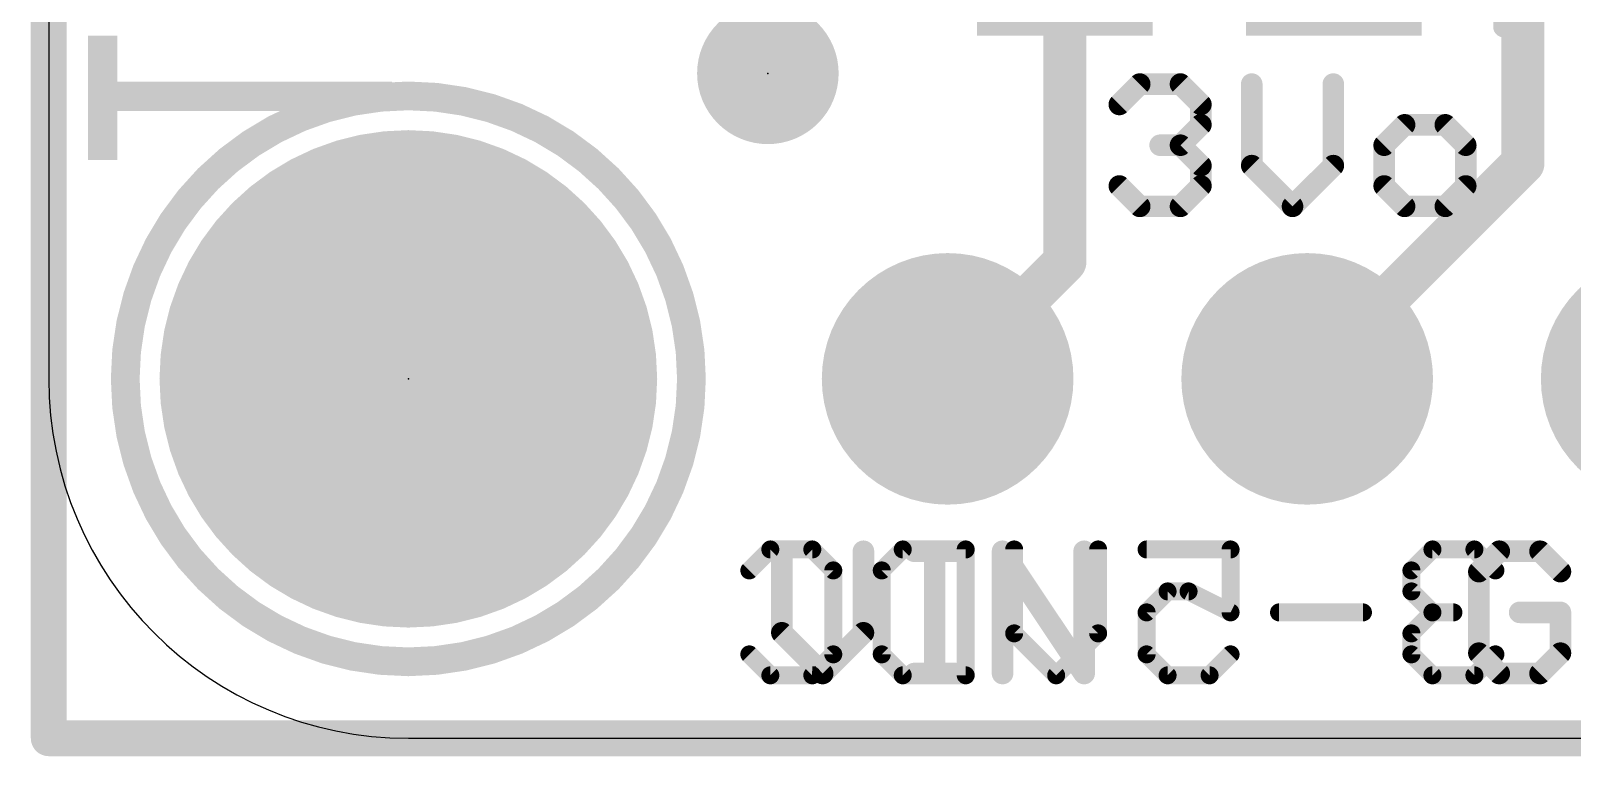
# Model space of a CAD drawing. Extents: x -0.1 to 25.5, y -0.1 to 17.9.
# Drawn here: x -0.13 to 10.76, y -0.13 to 5 of the extents above; entities that cross this region are included whole.
import ezdxf

# ---------------------------------------------------------------- set-up
doc = ezdxf.new("R2010")
doc.units = 0
for name, color, linetype in [('1', 12, 'CONTINUOUS'), ('16', 5, 'CONTINUOUS'), ('17', 110, 'CONTINUOUS'), ('20', 53, 'CONTINUOUS'), ('21', 40, 'CONTINUOUS'), ('22', 6, 'CONTINUOUS'), ('23', 40, 'CONTINUOUS')]:
    doc.layers.add(name, color=color, linetype=linetype)

# ---------------------------------------------------------------- blocks, each defined once
blk = doc.blocks.new('RECT')
blk.add_solid([(-0.5, -0.5), (0.5, -0.5), (-0.5, 0.5), (0.5, 0.5)])
blk = doc.blocks.new('PIE')
at = {"const_width": 0.5}
blk.add_lwpolyline([(0, -0.25, 1), (0, 0.25, 1), (0, -0.25)], format="xyb", dxfattribs=at)
blk = doc.blocks.new('ROUNDP')
at = {"const_width": 0.5}
blk.add_lwpolyline([(0, -0.25, 1), (0, 0.25, 1), (0, -0.25)], format="xyb", dxfattribs=at)

msp = doc.modelspace()

# ---------------------------------------------------------------- linework, layer by layer
at = {"layer": '1'}
for points, const_width in [([(0, 0), (0, 17.78)], 0.254), ([(10.414, 8.3455), (10.414, 4.064)], 0.3048), ([(7.178, 3.368), (7.178, 5.715)], 0.3048), ([(10.414, 4.064), (8.89, 2.54)], 0.3048), ([(6.35, 2.54), (7.178, 3.368)], 0.3048), ([(25.4, 0), (0, 0)], 0.254)]:
    msp.add_lwpolyline(points, dxfattribs=dict(at, const_width=const_width))
for points, const_width in [([(10.3378, 4.064, 1), (10.4902, 4.064)], 0.1524), ([(10.4679, 4.0101, 1), (10.3601, 4.1179)], 0.1524), ([(7.2319, 3.3141, 1), (7.1241, 3.4219)], 0.1524), ([(7.1018, 3.368, 1), (7.2542, 3.368)], 0.1524), ([(6.2961, 2.5939, 1), (6.4039, 2.4861)], 0.1524), ([(8.8361, 2.5939, 1), (8.9439, 2.4861)], 0.1524), ([(0, 0.0635, 1), (0, -0.0635)], 0.127), ([(-0.0635, 0, 1), (0.0635, 0)], 0.127)]:
    msp.add_lwpolyline(points, format="xyb", dxfattribs=dict(at, const_width=const_width))
at = {"layer": '16', "const_width": 0.254}
for points in [[(0, 0), (0, 17.78)], [(25.4, 0), (0, 0)]]:
    msp.add_lwpolyline(points, dxfattribs=at)
at = {"layer": '16', "const_width": 0.127}
for points in [[(0, 0.0635, 1), (0, -0.0635)], [(-0.0635, 0, 1), (0.0635, 0)]]:
    msp.add_lwpolyline(points, format="xyb", dxfattribs=at)
at = {"layer": '20'}
for p, q in [((0, 15.24), (0, 2.54)), ((2.54, 0), (22.86, 0))]:
    msp.add_line(p, q, dxfattribs=at)
msp.add_arc((2.54, 2.54), 2.54, 180, 270, dxfattribs=at)
at = {"layer": '21', "const_width": 0.1524}
for points in [[(10.2802, 5.0292), (10.2802, 5.8935)], [(7.5629, 4.4795), (7.707, 4.6235)], [(7.707, 4.6235), (7.9951, 4.6235)], [(7.9951, 4.6235), (8.1391, 4.4795)], [(8.4984, 4.6235), (8.4984, 4.0473)], [(9.0747, 4.0473), (9.0747, 4.6235)], [(8.1391, 4.4795), (8.1391, 4.3354)], [(8.1391, 4.3354), (7.9951, 4.1914)], [(9.578, 4.3354), (9.434, 4.1914)], [(9.8661, 4.3354), (9.578, 4.3354)], [(10.0102, 4.1914), (9.8661, 4.3354)], [(7.9951, 4.1914), (7.851, 4.1914)], [(7.9951, 4.1914), (8.1391, 4.0473)], [(9.434, 4.1914), (9.434, 3.9033)], [(10.0102, 3.9033), (10.0102, 4.1914)], [(8.1391, 4.0473), (8.1391, 3.9033)], [(8.4984, 4.0473), (8.7866, 3.7592)], [(8.7866, 3.7592), (9.0747, 4.0473)], [(7.707, 3.7592), (7.5629, 3.9033)], [(8.1391, 3.9033), (7.9951, 3.7592)], [(9.434, 3.9033), (9.578, 3.7592)], [(9.8661, 3.7592), (10.0102, 3.9033)], [(7.9951, 3.7592), (7.707, 3.7592)], [(9.578, 3.7592), (9.8661, 3.7592)], [(5.1788, 1.3215), (5.1788, 0.7453)], [(5.7551, 0.7453), (5.7551, 1.3215)], [(6.1144, 1.3215), (6.4025, 1.3215)], [(6.2584, 0.4572), (6.2584, 1.3215)], [(6.738, 0.4572), (6.738, 1.3215)], [(6.738, 1.3215), (7.3143, 0.4572)], [(7.3143, 0.4572), (7.3143, 1.3215)], [(10.247, 1.3215), (10.1029, 1.1775)], [(10.5351, 1.3215), (10.247, 1.3215)], [(10.6791, 1.1775), (10.5351, 1.3215)], [(10.1029, 1.1775), (10.1029, 0.6013)], [(10.6791, 0.8894), (10.391, 0.8894)], [(10.6791, 0.6013), (10.6791, 0.8894)], [(5.1788, 0.7453), (5.467, 0.4572)], [(5.467, 0.4572), (5.7551, 0.7453)], [(10.1029, 0.6013), (10.247, 0.4572)], [(10.5351, 0.4572), (10.6791, 0.6013)], [(6.1144, 0.4572), (6.4025, 0.4572)], [(10.247, 0.4572), (10.5351, 0.4572)]]:
    msp.add_lwpolyline(points, dxfattribs=at)
at = {"layer": '21'}
for points, const_width in [([(10.2421, 5.0292, 1), (10.3183, 5.0292)], 0.0762), ([(7.707, 4.6616, 1), (7.707, 4.5854)], 0.0762), ([(7.7339, 4.5966, 1), (7.68, 4.6505)], 0.0762), ([(8.022, 4.6505, 1), (7.9681, 4.5966)], 0.0762), ([(7.9951, 4.5854, 1), (7.9951, 4.6616)], 0.0762), ([(8.5365, 4.6235, 1), (8.4603, 4.6235)], 0.0762), ([(9.1128, 4.6235, 1), (9.0366, 4.6235)], 0.0762), ([(2.54, 0.54, 1), (2.54, 4.54, 1), (2.54, 0.54)], 0.2032), ([(7.536, 4.5064, 1), (7.5899, 4.4525)], 0.0762), ([(8.1772, 4.4795, 1), (8.101, 4.4795)], 0.0762), ([(8.1122, 4.4525, 1), (8.1661, 4.5064)], 0.0762), ([(8.101, 4.3354, 1), (8.1772, 4.3354)], 0.0762), ([(8.1661, 4.3085, 1), (8.1122, 4.3624)], 0.0762), ([(9.578, 4.3735, 1), (9.578, 4.2973)], 0.0762), ([(9.605, 4.3085, 1), (9.5511, 4.3624)], 0.0762), ([(9.8931, 4.3624, 1), (9.8392, 4.3085)], 0.0762), ([(9.8661, 4.2973, 1), (9.8661, 4.3735)], 0.0762), ([(7.851, 4.2295, 1), (7.851, 4.1533)], 0.0762), ([(8.022, 4.2183, 1), (7.9681, 4.1644)], 0.0762), ([(7.9681, 4.2183, 1), (8.022, 4.1644)], 0.0762), ([(7.9951, 4.1533, 1), (7.9951, 4.2295)], 0.0762), ([(9.407, 4.2183, 1), (9.4609, 4.1644)], 0.0762), ([(9.4721, 4.1914, 1), (9.3959, 4.1914)], 0.0762), ([(10.0483, 4.1914, 1), (9.9721, 4.1914)], 0.0762), ([(9.9832, 4.1644, 1), (10.0371, 4.2183)], 0.0762), ([(8.1772, 4.0473, 1), (8.101, 4.0473)], 0.0762), ([(8.1122, 4.0204, 1), (8.1661, 4.0743)], 0.0762), ([(8.5254, 4.0743, 1), (8.4715, 4.0204)], 0.0762), ([(8.4603, 4.0473, 1), (8.5365, 4.0473)], 0.0762), ([(9.0366, 4.0473, 1), (9.1128, 4.0473)], 0.0762), ([(9.1016, 4.0204, 1), (9.0477, 4.0743)], 0.0762), ([(7.5899, 3.9302, 1), (7.536, 3.8763)], 0.0762), ([(8.101, 3.9033, 1), (8.1772, 3.9033)], 0.0762), ([(8.1661, 3.8763, 1), (8.1122, 3.9302)], 0.0762), ([(9.4609, 3.9302, 1), (9.407, 3.8763)], 0.0762), ([(9.3959, 3.9033, 1), (9.4721, 3.9033)], 0.0762), ([(9.9721, 3.9033, 1), (10.0483, 3.9033)], 0.0762), ([(10.0371, 3.8763, 1), (9.9832, 3.9302)], 0.0762), ([(7.707, 3.7973, 1), (7.707, 3.7211)], 0.0762), ([(7.68, 3.7323, 1), (7.7339, 3.7861)], 0.0762), ([(7.9681, 3.7861, 1), (8.022, 3.7323)], 0.0762), ([(7.9951, 3.7211, 1), (7.9951, 3.7973)], 0.0762), ([(8.7596, 3.7861, 1), (8.8135, 3.7323)], 0.0762), ([(8.7596, 3.7323, 1), (8.8135, 3.7861)], 0.0762), ([(9.578, 3.7973, 1), (9.578, 3.7211)], 0.0762), ([(9.5511, 3.7323, 1), (9.605, 3.7861)], 0.0762), ([(9.8392, 3.7861, 1), (9.8931, 3.7323)], 0.0762), ([(9.8661, 3.7211, 1), (9.8661, 3.7973)], 0.0762), ([(5.2169, 1.3215, 1), (5.1407, 1.3215)], 0.0762), ([(5.7932, 1.3215, 1), (5.717, 1.3215)], 0.0762), ([(6.1144, 1.3596, 1), (6.1144, 1.2834)], 0.0762), ([(6.2965, 1.3215, 1), (6.2203, 1.3215)], 0.0762), ([(6.4025, 1.2834, 1), (6.4025, 1.3596)], 0.0762), ([(6.7697, 1.3427, 1), (6.7063, 1.3004)], 0.0762), ([(6.7761, 1.3215, 1), (6.6999, 1.3215)], 0.0762), ([(7.3524, 1.3215, 1), (7.2762, 1.3215)], 0.0762), ([(10.247, 1.3596, 1), (10.247, 1.2834)], 0.0762), ([(10.2739, 1.2946, 1), (10.22, 1.3485)], 0.0762), ([(10.562, 1.3485, 1), (10.5081, 1.2946)], 0.0762), ([(10.5351, 1.2834, 1), (10.5351, 1.3596)], 0.0762), ([(10.141, 1.1775, 1), (10.0648, 1.1775)], 0.0762), ([(10.076, 1.2044, 1), (10.1299, 1.1505)], 0.0762), ([(10.6522, 1.1505, 1), (10.7061, 1.2044)], 0.0762), ([(10.391, 0.9275, 1), (10.391, 0.8513)], 0.0762), ([(10.7172, 0.8894, 1), (10.641, 0.8894)], 0.0762), ([(10.6791, 0.8513, 1), (10.6791, 0.9275)], 0.0762), ([(5.2058, 0.7723, 1), (5.1519, 0.7184)], 0.0762), ([(5.1407, 0.7453, 1), (5.2169, 0.7453)], 0.0762), ([(5.717, 0.7453, 1), (5.7932, 0.7453)], 0.0762), ([(5.782, 0.7184, 1), (5.7281, 0.7723)], 0.0762), ([(10.1299, 0.6282, 1), (10.076, 0.5743)], 0.0762), ([(10.7061, 0.5743, 1), (10.6522, 0.6282)], 0.0762), ([(10.0648, 0.6013, 1), (10.141, 0.6013)], 0.0762), ([(10.641, 0.6013, 1), (10.7172, 0.6013)], 0.0762), ([(5.44, 0.4841, 1), (5.4939, 0.4303)], 0.0762), ([(5.44, 0.4303, 1), (5.4939, 0.4841)], 0.0762), ([(6.1144, 0.4953, 1), (6.1144, 0.4191)], 0.0762), ([(6.2203, 0.4572, 1), (6.2965, 0.4572)], 0.0762), ([(6.4025, 0.4191, 1), (6.4025, 0.4953)], 0.0762), ([(6.6999, 0.4572, 1), (6.7761, 0.4572)], 0.0762), ([(7.2762, 0.4572, 1), (7.3524, 0.4572)], 0.0762), ([(7.2826, 0.4361, 1), (7.346, 0.4783)], 0.0762), ([(10.247, 0.4953, 1), (10.247, 0.4191)], 0.0762), ([(10.22, 0.4303, 1), (10.2739, 0.4841)], 0.0762), ([(10.5081, 0.4841, 1), (10.562, 0.4303)], 0.0762), ([(10.5351, 0.4191, 1), (10.5351, 0.4953)], 0.0762)]:
    msp.add_lwpolyline(points, format="xyb", dxfattribs=dict(at, const_width=const_width))
at = {"layer": '22', "const_width": 0.127}
for points in [[(4.949, 1.186), (5.0973, 1.3343)], [(5.0973, 1.3343), (5.3939, 1.3343)], [(5.3939, 1.3343), (5.5422, 1.186)], [(5.8845, 1.186), (6.0328, 1.3343)], [(6.0328, 1.3343), (6.4777, 1.3343)], [(6.4777, 1.3343), (6.4777, 0.4445)], [(6.82, 0.7411), (6.82, 1.3343)], [(7.4132, 1.3343), (7.4132, 0.7411)], [(7.7555, 1.3343), (8.3487, 1.3343)], [(8.3487, 1.3343), (8.3487, 0.8894)], [(9.7749, 1.3343), (9.6266, 1.186)], [(10.0715, 1.3343), (9.7749, 1.3343)], [(10.2198, 1.186), (10.0715, 1.3343)], [(5.5422, 1.186), (5.5422, 0.5928)], [(5.8845, 0.5928), (5.8845, 1.186)], [(9.6266, 1.186), (9.6266, 1.0377)], [(7.9038, 1.0377), (7.7555, 0.8894)], [(8.0521, 1.0377), (7.9038, 1.0377)], [(8.3487, 0.8894), (8.0521, 1.0377)], [(9.6266, 1.0377), (9.7749, 0.8894)], [(7.7555, 0.8894), (7.7555, 0.5928)], [(9.2842, 0.8894), (8.6911, 0.8894)], [(9.7749, 0.8894), (9.6266, 0.7411)], [(9.7749, 0.8894), (9.9232, 0.8894)], [(7.1166, 0.4445), (6.82, 0.7411)], [(7.4132, 0.7411), (7.1166, 0.4445)], [(9.6266, 0.7411), (9.6266, 0.5928)], [(5.0973, 0.4445), (4.949, 0.5928)], [(5.5422, 0.5928), (5.3939, 0.4445)], [(6.0328, 0.4445), (5.8845, 0.5928)], [(7.7555, 0.5928), (7.9038, 0.4445)], [(8.2004, 0.4445), (8.3487, 0.5928)], [(9.6266, 0.5928), (9.7749, 0.4445)], [(10.0715, 0.4445), (10.2198, 0.5928)], [(5.3939, 0.4445), (5.0973, 0.4445)], [(6.4777, 0.4445), (6.0328, 0.4445)], [(7.9038, 0.4445), (8.2004, 0.4445)], [(9.7749, 0.4445), (10.0715, 0.4445)]]:
    msp.add_lwpolyline(points, dxfattribs=at)
at = {"layer": '22', "const_width": 0.0635}
for points in [[(5.0973, 1.366, 1), (5.0973, 1.3025)], [(5.1197, 1.3118, 1), (5.0748, 1.3567)], [(5.4163, 1.3567, 1), (5.3714, 1.3118)], [(5.3939, 1.3025, 1), (5.3939, 1.366)], [(6.0328, 1.366, 1), (6.0328, 1.3025)], [(6.0552, 1.3118, 1), (6.0103, 1.3567)], [(6.5094, 1.3343, 1), (6.4459, 1.3343)], [(6.4777, 1.3025, 1), (6.4777, 1.366)], [(6.8518, 1.3343, 1), (6.7883, 1.3343)], [(7.4449, 1.3343, 1), (7.3814, 1.3343)], [(7.7555, 1.366, 1), (7.7555, 1.3025)], [(8.3805, 1.3343, 1), (8.317, 1.3343)], [(8.3487, 1.3025, 1), (8.3487, 1.366)], [(9.7749, 1.366, 1), (9.7749, 1.3025)], [(9.7973, 1.3118, 1), (9.7524, 1.3567)], [(10.0939, 1.3567, 1), (10.049, 1.3118)], [(10.0715, 1.3025, 1), (10.0715, 1.366)], [(4.9265, 1.2084, 1), (4.9714, 1.1635)], [(5.5739, 1.186, 1), (5.5104, 1.186)], [(5.5197, 1.1635, 1), (5.5646, 1.2084)], [(5.9163, 1.186, 1), (5.8528, 1.186)], [(5.8621, 1.2084, 1), (5.907, 1.1635)], [(9.6583, 1.186, 1), (9.5948, 1.186)], [(9.6041, 1.2084, 1), (9.649, 1.1635)], [(10.1973, 1.1635, 1), (10.2422, 1.2084)], [(7.9038, 1.0694, 1), (7.9038, 1.0059)], [(7.9263, 1.0152, 1), (7.8814, 1.0601)], [(8.0663, 1.0661, 1), (8.0379, 1.0093)], [(8.0521, 1.0059, 1), (8.0521, 1.0694)], [(9.649, 1.0601, 1), (9.6041, 1.0152)], [(9.5948, 1.0377, 1), (9.6583, 1.0377)], [(7.7873, 0.8894, 1), (7.7238, 0.8894)], [(7.7331, 0.9118, 1), (7.778, 0.8669)], [(8.317, 0.8894, 1), (8.3805, 0.8894)], [(8.3345, 0.861, 1), (8.3629, 0.9178)], [(8.6911, 0.9211, 1), (8.6911, 0.8576)], [(9.2842, 0.8576, 1), (9.2842, 0.9211)], [(9.7749, 0.9211, 1), (9.7749, 0.8576)], [(9.7973, 0.8669, 1), (9.7524, 0.9118)], [(9.7524, 0.8669, 1), (9.7973, 0.9118)], [(9.9232, 0.8576, 1), (9.9232, 0.9211)], [(6.7883, 0.7411, 1), (6.8518, 0.7411)], [(6.8425, 0.7635, 1), (6.7976, 0.7186)], [(7.3814, 0.7411, 1), (7.4449, 0.7411)], [(7.4356, 0.7186, 1), (7.3907, 0.7635)], [(9.6583, 0.7411, 1), (9.5948, 0.7411)], [(9.6041, 0.7635, 1), (9.649, 0.7186)], [(4.9714, 0.6152, 1), (4.9265, 0.5703)], [(5.5646, 0.5703, 1), (5.5197, 0.6152)], [(5.907, 0.6152, 1), (5.8621, 0.5703)], [(7.778, 0.6152, 1), (7.7331, 0.5703)], [(8.3712, 0.5703, 1), (8.3263, 0.6152)], [(9.649, 0.6152, 1), (9.6041, 0.5703)], [(10.2422, 0.5703, 1), (10.1973, 0.6152)], [(5.5104, 0.5928, 1), (5.5739, 0.5928)], [(5.8528, 0.5928, 1), (5.9163, 0.5928)], [(7.7238, 0.5928, 1), (7.7873, 0.5928)], [(9.5948, 0.5928, 1), (9.6583, 0.5928)], [(5.0973, 0.4763, 1), (5.0973, 0.4128)], [(5.0748, 0.422, 1), (5.1197, 0.467)], [(5.3714, 0.467, 1), (5.4163, 0.422)], [(5.3939, 0.4128, 1), (5.3939, 0.4763)], [(6.0328, 0.4763, 1), (6.0328, 0.4128)], [(6.0103, 0.422, 1), (6.0552, 0.467)], [(6.4459, 0.4445, 1), (6.5094, 0.4445)], [(6.4777, 0.4128, 1), (6.4777, 0.4763)], [(7.0942, 0.467, 1), (7.1391, 0.422)], [(7.0942, 0.422, 1), (7.1391, 0.467)], [(7.9038, 0.4763, 1), (7.9038, 0.4128)], [(7.8814, 0.422, 1), (7.9263, 0.467)], [(8.178, 0.467, 1), (8.2229, 0.422)], [(8.2004, 0.4128, 1), (8.2004, 0.4763)], [(9.7749, 0.4763, 1), (9.7749, 0.4128)], [(9.7524, 0.422, 1), (9.7973, 0.467)], [(10.049, 0.467, 1), (10.0939, 0.422)], [(10.0715, 0.4128, 1), (10.0715, 0.4763)]]:
    msp.add_lwpolyline(points, format="xyb", dxfattribs=at)
at = {"layer": '23'}
for p in [(5.08, 4.699), (2.54, 2.54)]:
    msp.add_point(p, dxfattribs=at)

# ---------------------------------------------------------------- block references
at = {"layer": '1', "xscale": 1.24, "yscale": 1.5}
for p in [(7.178, 5.715), (9.078, 5.715)]:
    msp.add_blockref('RECT', p, dxfattribs=at)
at = {"layer": '1'}
msp.add_blockref('PIE', (5.08, 4.699), dxfattribs=at)
at = {"layer": '17', "xscale": 3.516, "yscale": 3.516}
msp.add_blockref('ROUNDP', (2.54, 2.54), dxfattribs=at)
msp.add_blockref('ROUNDP', (2.54, 2.54), dxfattribs=at)
at = {"layer": '17', "xscale": 1.778, "yscale": 1.778, "rotation": 90}
for p in [(6.35, 2.54), (6.35, 2.54), (8.89, 2.54), (8.89, 2.54), (11.43, 2.54), (11.43, 2.54)]:
    msp.add_blockref('ROUNDP', p, dxfattribs=at)
at = {"layer": '22', "rotation": 270}
for p, xscale, yscale in [((0.2887, 4.5263), 0.8788, 0.0231), ((0.3118, 4.5263), 0.8788, 0.0231), ((0.3349, 4.5263), 0.8788, 0.0231), ((0.358, 4.5263), 0.8788, 0.0231), ((0.381, 4.5263), 0.8788, 0.0229), ((0.404, 4.5263), 0.8788, 0.0231), ((0.4271, 4.5263), 0.8788, 0.0231), ((0.4502, 4.5263), 0.8788, 0.0231), ((0.4733, 4.5263), 0.8788, 0.0231), ((0.4964, 4.5364), 0.2083, 0.0231), ((0.5196, 4.5364), 0.2083, 0.0231), ((0.5427, 4.5364), 0.2083, 0.0231), ((0.5658, 4.5364), 0.2083, 0.0231), ((0.5889, 4.5364), 0.2083, 0.0231), ((0.612, 4.5364), 0.2083, 0.0231), ((0.635, 4.5364), 0.2083, 0.0229), ((0.658, 4.5364), 0.2083, 0.0231), ((0.6811, 4.5364), 0.2083, 0.0231), ((0.7042, 4.5364), 0.2083, 0.0231), ((0.7273, 4.5364), 0.2083, 0.0231), ((0.7504, 4.5364), 0.2083, 0.0231), ((0.7736, 4.5364), 0.2083, 0.0231), ((0.7967, 4.5364), 0.2083, 0.0231), ((0.8198, 4.5364), 0.2083, 0.0231), ((0.8429, 4.5364), 0.2083, 0.0231), ((0.866, 4.5364), 0.2083, 0.0231), ((0.889, 4.5364), 0.2083, 0.0229), ((0.912, 4.5364), 0.2083, 0.0231), ((0.9351, 4.5364), 0.2083, 0.0231), ((0.9582, 4.5364), 0.2083, 0.0231), ((0.9813, 4.5364), 0.2083, 0.0231), ((1.0044, 4.5364), 0.2083, 0.0231), ((1.0276, 4.5364), 0.2083, 0.0231), ((1.0507, 4.5364), 0.2083, 0.0231), ((1.0738, 4.5364), 0.2083, 0.0231), ((1.0969, 4.5364), 0.2083, 0.0231), ((1.12, 4.5364), 0.2083, 0.0231), ((1.143, 4.5364), 0.2083, 0.0229), ((1.166, 4.5364), 0.2083, 0.0231), ((1.1891, 4.5364), 0.2083, 0.0231), ((1.2122, 4.5364), 0.2083, 0.0231), ((1.2353, 4.5364), 0.2083, 0.0231), ((1.2584, 4.5364), 0.2083, 0.0231), ((1.2816, 4.5364), 0.2083, 0.0231), ((1.3047, 4.5364), 0.2083, 0.0231), ((1.3278, 4.5364), 0.2083, 0.0231), ((1.3509, 4.5364), 0.2083, 0.0231), ((1.374, 4.5364), 0.2083, 0.0231), ((1.397, 4.5364), 0.2083, 0.0229), ((1.42, 4.5364), 0.2083, 0.0231), ((1.4431, 4.5364), 0.2083, 0.0231), ((1.4662, 4.5364), 0.2083, 0.0231), ((1.4893, 4.5364), 0.2083, 0.0231), ((1.5124, 4.5364), 0.2083, 0.0231), ((1.5356, 4.5364), 0.2083, 0.0231), ((1.5587, 4.5364), 0.2083, 0.0231), ((1.5818, 4.5364), 0.2083, 0.0231), ((1.6049, 4.5364), 0.2083, 0.0231), ((1.628, 4.5364), 0.2083, 0.0231), ((1.651, 4.5364), 0.2083, 0.0229), ((1.674, 4.5364), 0.2083, 0.0231), ((1.6971, 4.5364), 0.2083, 0.0231), ((1.7202, 4.5364), 0.2083, 0.0231), ((1.7433, 4.5364), 0.2083, 0.0231), ((1.7664, 4.5364), 0.2083, 0.0231), ((1.7896, 4.5364), 0.2083, 0.0231), ((1.8127, 4.5364), 0.2083, 0.0231), ((1.8358, 4.5364), 0.2083, 0.0231), ((1.8589, 4.5364), 0.2083, 0.0231), ((1.882, 4.5364), 0.2083, 0.0231), ((1.905, 4.5364), 0.2083, 0.0229), ((1.928, 4.5364), 0.2083, 0.0231), ((1.9511, 4.5364), 0.2083, 0.0231), ((1.9742, 4.5364), 0.2083, 0.0231), ((1.9973, 4.5364), 0.2083, 0.0231), ((2.0204, 4.5364), 0.2083, 0.0231), ((2.0436, 4.5364), 0.2083, 0.0231), ((2.0667, 4.5364), 0.2083, 0.0231), ((2.0898, 4.5364), 0.2083, 0.0231), ((2.1129, 4.5364), 0.2083, 0.0231), ((2.136, 4.5364), 0.2083, 0.0231), ((2.159, 4.5364), 0.2083, 0.0229), ((2.182, 4.5364), 0.2083, 0.0231), ((2.2051, 4.5364), 0.2083, 0.0231), ((2.2282, 4.5364), 0.2083, 0.0231), ((2.2513, 4.5364), 0.2083, 0.0231), ((2.2744, 4.5364), 0.2083, 0.0231), ((2.2976, 4.5364), 0.2083, 0.0231), ((2.3207, 4.5364), 0.2083, 0.0231), ((2.3438, 4.5364), 0.2083, 0.0231), ((2.3669, 4.5364), 0.2083, 0.0231), ((2.39, 4.5364), 0.2083, 0.0231), ((2.413, 4.5364), 0.2083, 0.0229)]:
    msp.add_blockref('RECT', p, dxfattribs=dict(at, xscale=xscale, yscale=yscale))

doc.saveas('drawing.dxf')
